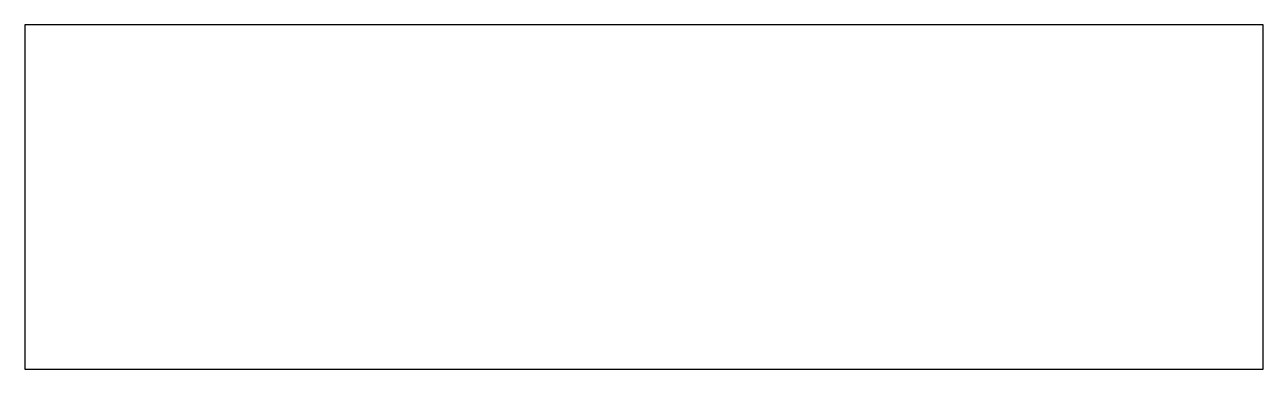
# Model space of a CAD drawing. Header units: millimetres. Extents: x -115 to 115, y -32 to 32.
import ezdxf

# ---------------------------------------------------------------- set-up
doc = ezdxf.new("R2010")
doc.units = ezdxf.units.MM
doc.layers.add('KwikScaf Matrix', color=7, linetype='Continuous')

msp = doc.modelspace()

# ---------------------------------------------------------------- linework, layer by layer
at = {"layer": 'KwikScaf Matrix'}
msp.add_lwpolyline([(-115, -32), (115, -32), (115, 32), (-115, 32)], close=True, dxfattribs=at)

doc.saveas('drawing.dxf')
